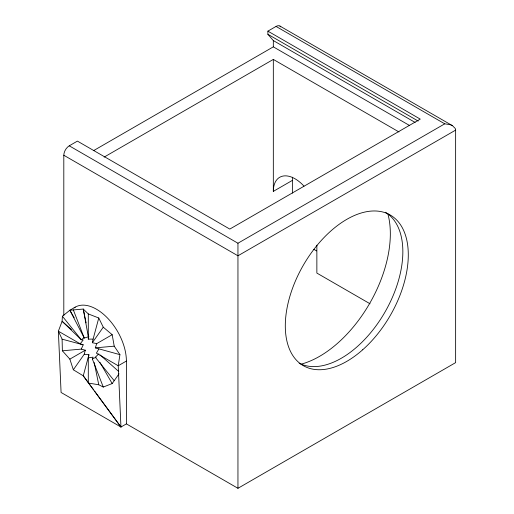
<?xml version="1.0" encoding="UTF-8"?>
<svg xmlns="http://www.w3.org/2000/svg" width="514" height="514" viewBox="0 0 514 514"><rect width="100%" height="100%" fill="white"/><g stroke="black" fill="none" stroke-linecap="round" stroke-linejoin="round"><path stroke-width="0.77" d="M75.295 307.109L69.853 310.25L62.387 316.226L62.104 321.276L58.365 331.202L61.082 392.471L120.951 427.031L126.393 423.889L237.95 488.3L455.635 362.621L455.635 130.113L455.263 128.487L452.449 125.673L279.899 26.047M88.922 336.67L84.264 338.045L69.853 310.25L83.268 309.055L88.299 313.919L98.765 317.999L103.263 327.193L112.18 334.691L114.217 346.166L119.929 354.66L118.226 365.762L120.951 427.031L83.268 375.824L73.329 369.772L69.853 359.132L62.374 350.799L62.104 339.163L58.365 331.202L80.203 343.808L83.197 344.817L81.283 349.109L62.374 350.799M98.765 317.999L93.111 339.092L88.299 339.137L88.53 337.826L83.268 309.055L86.095 322.863M93.111 339.092L92.34 342.722L96.741 343.609L112.18 334.691M73.329 369.772L84.251 354.242L88.922 354.731L88.299 357.828L88.299 383.046L98.765 384.768L103.263 387.055L112.18 383.572L119.049 373.806M84.251 354.242L85.292 350.214L81.283 349.109M88.922 354.731L83.268 375.824L87.978 382.223M96.741 343.609L95.308 347.856L119.929 354.66M84.559 337.319L84.264 338.045L73.341 309.903M92.34 342.722L103.263 327.193M98.836 349.006L96.388 353.157L118.226 365.762L126.393 361.053A42.328 24.441 60 0 0 107.105 317.62A42.328 24.441 60 0 0 74.106 307.88M103.263 387.055L92.34 358.913L93.111 357.146L88.299 357.828M98.836 353.844L95.308 357.204L114.217 380.726M80.203 343.808L83.197 339.979L81.296 339.754L62.104 321.276L71.478 329.59M96.137 357.198L92.34 358.913M63.807 315.602L63.807 155.247A7.697 4.446 -60 0 1 69.249 145.822L77.408 141.112L229.79 229.083L420.259 119.12L267.884 31.142L267.884 34.284L273.326 40.567L415.158 122.454M267.884 31.142L276.05 26.432A7.697 4.446 -60 0 1 280.76 26.85M93.497 150.679L273.326 46.851L409.594 125.525M104.136 157.098L273.326 59.418L398.967 131.957M273.326 59.418L273.326 191.381L292.376 180.388A30.782 17.772 60 0 1 292.562 177.214M69.249 145.822L237.95 243.225L444.751 123.829L450.193 124.671L452.449 125.673M455.635 130.113L237.95 255.792L63.807 155.247M69.853 359.132L85.292 350.214M84.675 337.3L81.296 339.754L62.387 316.226M95.308 347.856L114.217 346.166M62.104 339.163L83.197 344.817M276.05 26.432L444.751 123.829M267.884 34.284L418.184 121.06M313.797 249.309L316.56 250.909M370.022 303.768L316.862 273.075L316.862 245.197M100.005 354.885L118.753 371.506M88.922 383.502L93.632 389.908M94.576 391.186L120.951 427.031M69.853 310.25L74.209 317.793M99.909 362.312L112.18 383.572M94.21 362.518L98.765 384.768M292.376 180.388L292.376 193.129M273.326 40.567L273.326 46.851M237.95 243.225L237.95 488.3M126.393 361.053L126.393 423.889M88.299 313.919L88.299 339.137M273.326 191.381A30.782 17.772 60 0 1 303.954 186.107M387.922 214.049A100.05 57.767 -60 0 1 301.275 364.124M385.461 212.269A86.969 50.211 -60 0 1 385.153 311.773A86.969 50.211 -60 0 1 299.148 363.225M362.711 349.758A86.969 50.211 -60 0 0 390.28 215.038A86.969 50.211 -60 0 0 287.397 306.273A86.969 50.211 -60 0 0 362.711 349.758"/></g></svg>
